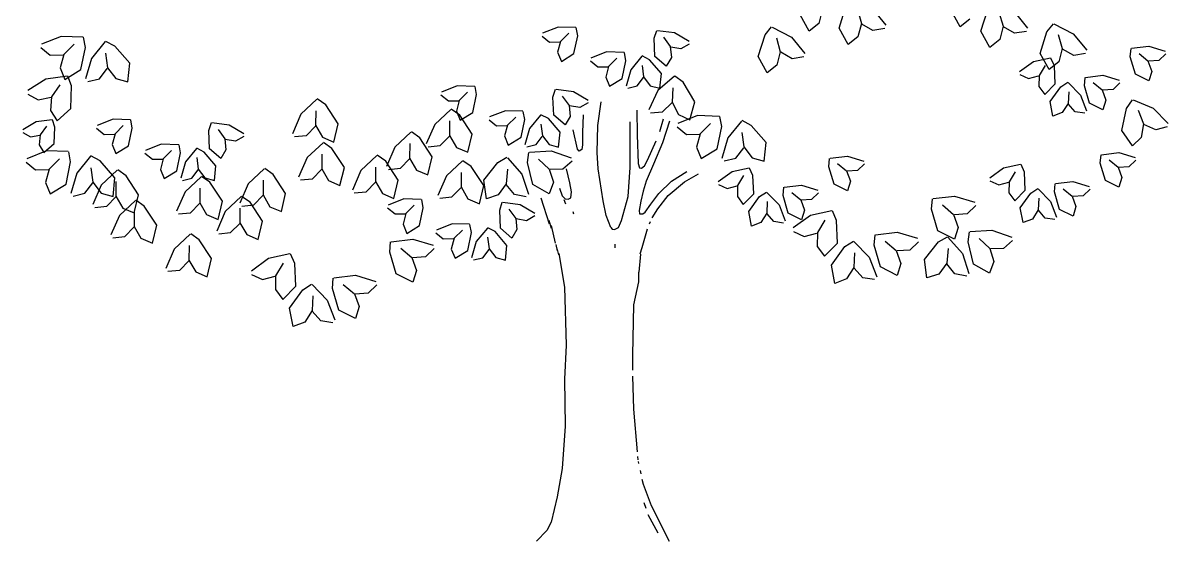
# Model space of a CAD drawing. Header units: metres. Extents: x 93.4 to 104.7, y 71.9 to 86.8.
# Drawn here: x 93.42 to 104.69, y 71.92 to 77.02 of the extents above; entities that cross this region are included whole.
import ezdxf

# ---------------------------------------------------------------- set-up
doc = ezdxf.new("R2010")
doc.units = ezdxf.units.M
doc.header["$LTSCALE"] = 0.5
doc.header["$MEASUREMENT"] = 0
doc.layers.get('0').update_dxf_attribs({"linetype": 'CONTINUOUS'})

msp = doc.modelspace()

# ---------------------------------------------------------------- linework, layer by layer
for p, q in [((101.452, 76.966), (101.519, 77.179)), ((101.156, 76.937), (101.067, 77.097)), ((101.285, 77.145), (101.252, 77.014)), ((101.631, 77.151), (101.67, 77.013)), ((101.78, 77.157), (101.912, 76.996)), ((102.642, 76.98), (102.553, 77.14)), ((102.846, 76.938), (102.913, 77.151)), ((103.024, 77.124), (103.064, 76.986)), ((103.173, 77.13), (103.306, 76.968)), ((98.689, 76.978), (98.534, 76.917)), ((98.861, 76.973), (98.689, 76.978)), ((98.88, 76.891), (98.866, 76.972)), ((100.723, 76.901), (100.787, 76.98)), ((100.792, 76.978), (100.983, 76.879)), ((101.252, 77.014), (101.156, 76.937)), ((101.542, 76.806), (101.452, 76.966)), ((101.67, 77.013), (101.637, 76.882)), ((101.784, 76.943), (101.674, 77.007)), ((101.901, 76.963), (101.784, 76.943)), ((102.737, 77.056), (102.642, 76.98)), ((103.064, 76.986), (103.031, 76.854)), ((103.178, 76.916), (103.067, 76.979)), ((103.495, 76.932), (103.559, 77.011)), ((103.564, 77.01), (103.755, 76.911)), ((93.798, 76.886), (93.604, 76.809)), ((94.013, 76.879), (93.798, 76.886)), ((94.036, 76.778), (94.018, 76.878)), ((94.326, 76.79), (94.236, 76.837)), ((98.529, 76.889), (98.603, 76.83)), ((98.791, 76.916), (98.71, 76.835)), ((98.843, 76.716), (98.88, 76.891)), ((99.631, 76.868), (99.658, 76.945)), ((99.64, 76.689), (99.631, 76.868)), ((99.663, 76.945), (99.833, 76.923)), ((99.723, 76.877), (99.79, 76.785)), ((99.833, 76.923), (99.977, 76.838)), ((100.656, 76.688), (100.723, 76.901)), ((100.834, 76.873), (100.873, 76.735)), ((100.983, 76.879), (101.115, 76.718)), ((101.637, 76.882), (101.542, 76.806)), ((102.935, 76.778), (102.846, 76.938)), ((103.031, 76.854), (102.935, 76.778)), ((103.294, 76.935), (103.178, 76.916)), ((103.428, 76.719), (103.495, 76.932)), ((103.606, 76.905), (103.645, 76.767)), ((103.755, 76.911), (103.887, 76.749)), ((93.598, 76.776), (93.689, 76.701)), ((93.925, 76.808), (93.823, 76.707)), ((93.991, 76.559), (94.036, 76.778)), ((94.232, 76.834), (94.095, 76.667)), ((94.472, 76.621), (94.326, 76.79)), ((98.603, 76.83), (98.705, 76.832)), ((98.71, 76.835), (98.682, 76.73)), ((98.682, 76.73), (98.719, 76.64)), ((99.164, 76.733), (99.008, 76.672)), ((99.336, 76.728), (99.164, 76.733)), ((99.354, 76.646), (99.34, 76.727)), ((99.79, 76.785), (99.801, 76.677)), ((99.895, 76.763), (99.795, 76.781)), ((99.977, 76.81), (99.895, 76.763)), ((100.873, 76.735), (100.84, 76.604)), ((100.988, 76.665), (100.877, 76.729)), ((103.645, 76.767), (103.612, 76.636)), ((103.76, 76.697), (103.649, 76.76)), ((104.316, 76.686), (104.323, 76.767)), ((104.327, 76.769), (104.498, 76.789)), ((104.498, 76.789), (104.658, 76.741)), ((93.689, 76.701), (93.817, 76.703)), ((93.823, 76.707), (93.789, 76.576)), ((94.095, 76.667), (94.038, 76.467)), ((94.235, 76.72), (94.253, 76.578)), ((94.453, 76.438), (94.472, 76.621)), ((98.719, 76.64), (98.843, 76.716)), ((99.004, 76.645), (99.077, 76.585)), ((99.265, 76.671), (99.184, 76.59)), ((99.318, 76.472), (99.354, 76.646)), ((99.511, 76.691), (99.402, 76.558)), ((99.586, 76.656), (99.514, 76.694)), ((99.703, 76.521), (99.586, 76.656)), ((99.751, 76.593), (99.64, 76.689)), ((99.801, 76.677), (99.751, 76.593)), ((100.745, 76.528), (100.656, 76.688)), ((101.104, 76.685), (100.988, 76.665)), ((103.363, 76.635), (103.227, 76.538)), ((103.531, 76.672), (103.363, 76.635)), ((103.517, 76.559), (103.428, 76.719)), ((103.612, 76.636), (103.517, 76.559)), ((103.569, 76.597), (103.535, 76.672)), ((103.876, 76.717), (103.76, 76.697)), ((104.367, 76.515), (104.316, 76.686)), ((104.402, 76.718), (104.49, 76.644)), ((104.49, 76.644), (104.527, 76.542)), ((104.597, 76.649), (104.495, 76.642)), ((104.665, 76.715), (104.597, 76.649)), ((93.789, 76.576), (93.834, 76.463)), ((93.834, 76.463), (93.991, 76.559)), ((94.176, 76.469), (94.252, 76.571)), ((94.253, 76.578), (94.335, 76.471)), ((99.077, 76.585), (99.179, 76.587)), ((99.184, 76.59), (99.156, 76.485)), ((99.402, 76.558), (99.356, 76.397)), ((99.513, 76.601), (99.528, 76.487)), ((99.688, 76.375), (99.703, 76.521)), ((100.84, 76.604), (100.745, 76.528)), ((103.229, 76.51), (103.315, 76.471)), ((103.418, 76.501), (103.416, 76.393)), ((103.477, 76.599), (103.418, 76.501)), ((103.576, 76.419), (103.569, 76.597)), ((103.876, 76.483), (104.046, 76.504)), ((104.046, 76.504), (104.206, 76.456)), ((104.498, 76.449), (104.367, 76.515)), ((104.527, 76.542), (104.498, 76.449)), ((93.646, 76.464), (93.469, 76.353)), ((93.859, 76.495), (93.646, 76.464)), ((93.785, 76.41), (93.704, 76.292)), ((93.9, 76.4), (93.864, 76.495)), ((93.894, 76.177), (93.9, 76.4)), ((94.061, 76.441), (94.176, 76.469)), ((94.335, 76.471), (94.453, 76.438)), ((97.694, 76.399), (97.538, 76.338)), ((97.866, 76.394), (97.694, 76.399)), ((97.884, 76.313), (97.87, 76.393)), ((99.156, 76.485), (99.193, 76.395)), ((99.193, 76.395), (99.318, 76.472)), ((99.374, 76.377), (99.466, 76.399)), ((99.466, 76.399), (99.527, 76.481)), ((99.528, 76.487), (99.594, 76.401)), ((99.594, 76.401), (99.688, 76.375)), ((99.831, 76.493), (99.668, 76.352)), ((99.917, 76.434), (99.836, 76.496)), ((100.031, 76.243), (99.917, 76.434)), ((103.315, 76.471), (103.414, 76.497)), ((103.416, 76.393), (103.474, 76.314)), ((103.474, 76.314), (103.576, 76.419)), ((103.528, 76.246), (103.632, 76.391)), ((103.632, 76.391), (103.701, 76.434)), ((103.704, 76.432), (103.825, 76.309)), ((103.864, 76.401), (103.871, 76.482)), ((103.916, 76.23), (103.864, 76.401)), ((103.95, 76.433), (104.038, 76.359)), ((104.214, 76.43), (104.146, 76.364)), ((93.469, 76.319), (93.573, 76.262)), ((93.573, 76.262), (93.698, 76.287)), ((93.704, 76.292), (93.693, 76.157)), ((97.533, 76.311), (97.607, 76.252)), ((97.795, 76.337), (97.714, 76.256)), ((97.848, 76.138), (97.884, 76.313)), ((98.636, 76.289), (98.662, 76.366)), ((98.644, 76.111), (98.636, 76.289)), ((98.667, 76.366), (98.837, 76.344)), ((98.727, 76.299), (98.795, 76.206)), ((98.837, 76.344), (98.981, 76.259)), ((99.668, 76.352), (99.578, 76.164)), ((99.815, 76.381), (99.809, 76.238)), ((103.71, 76.341), (103.705, 76.227)), ((103.825, 76.309), (103.884, 76.153)), ((104.038, 76.359), (104.075, 76.257)), ((104.146, 76.364), (104.044, 76.357)), ((93.758, 76.054), (93.894, 76.177)), ((96.314, 76.267), (96.157, 76.12)), ((96.402, 76.211), (96.318, 76.27)), ((96.524, 76.024), (96.402, 76.211)), ((97.631, 76.167), (97.474, 76.02)), ((97.607, 76.252), (97.709, 76.253)), ((97.719, 76.111), (97.635, 76.17)), ((97.714, 76.256), (97.686, 76.151)), ((98.795, 76.206), (98.806, 76.098)), ((98.9, 76.185), (98.799, 76.202)), ((98.982, 76.232), (98.9, 76.185)), ((99.076, 76.01), (99.112, 76.243)), ((99.46, 76.161), (99.464, 75.916)), ((99.714, 76.143), (99.807, 76.231)), ((99.809, 76.238), (99.872, 76.118)), ((99.982, 76.066), (100.031, 76.243)), ((103.555, 76.101), (103.528, 76.246)), ((103.705, 76.227), (103.647, 76.136)), ((103.774, 76.145), (103.706, 76.221)), ((104.047, 76.164), (103.916, 76.23)), ((104.075, 76.257), (104.047, 76.164)), ((104.233, 75.959), (104.28, 76.178)), ((104.28, 76.178), (104.338, 76.262)), ((104.343, 76.261), (104.542, 76.179)), ((104.542, 76.179), (104.688, 76.03)), ((93.708, 76.065), (93.552, 76.044)), ((93.693, 76.157), (93.758, 76.054)), ((93.737, 75.994), (93.712, 76.065)), ((94.308, 76.07), (94.152, 76.009)), ((94.48, 76.065), (94.308, 76.07)), ((94.498, 75.984), (94.484, 76.064)), ((96.157, 76.12), (96.073, 75.928)), ((96.302, 76.154), (96.301, 76.011)), ((97.619, 76.054), (97.618, 75.911)), ((97.686, 76.151), (97.723, 76.061)), ((97.841, 75.924), (97.719, 76.111)), ((97.723, 76.061), (97.848, 76.138)), ((98.008, 76.066), (98.081, 76.007)), ((98.168, 76.155), (98.013, 76.093)), ((98.34, 76.149), (98.168, 76.155)), ((98.27, 76.092), (98.189, 76.011)), ((98.322, 75.893), (98.358, 76.068)), ((98.358, 76.068), (98.344, 76.148)), ((98.515, 76.112), (98.406, 75.979)), ((98.591, 76.078), (98.518, 76.115)), ((98.707, 75.942), (98.591, 76.078)), ((98.755, 76.015), (98.644, 76.111)), ((98.806, 76.098), (98.755, 76.015)), ((98.932, 76.113), (98.926, 75.94)), ((99.596, 76.135), (99.714, 76.143)), ((99.686, 75.949), (99.723, 76.074)), ((99.783, 76.053), (99.714, 75.837)), ((100.059, 76.106), (99.864, 76.029)), ((99.872, 76.118), (99.982, 76.066)), ((100.274, 76.099), (100.059, 76.106)), ((100.297, 75.998), (100.279, 76.098)), ((100.492, 76.053), (100.356, 75.887)), ((100.587, 76.01), (100.496, 76.057)), ((103.647, 76.136), (103.555, 76.101)), ((103.868, 76.131), (103.774, 76.145)), ((104.394, 76.16), (104.445, 76.026)), ((93.552, 76.044), (93.422, 75.965)), ((93.422, 75.94), (93.496, 75.898)), ((93.653, 76.003), (93.592, 75.918)), ((93.73, 75.832), (93.737, 75.994)), ((94.147, 75.982), (94.221, 75.922)), ((94.409, 76.008), (94.328, 75.927)), ((94.462, 75.809), (94.498, 75.984)), ((95.25, 75.96), (95.276, 76.037)), ((95.258, 75.781), (95.25, 75.96)), ((95.281, 76.037), (95.451, 76.015)), ((95.341, 75.97), (95.408, 75.877)), ((95.451, 76.015), (95.595, 75.93)), ((96.21, 75.912), (96.3, 76.004)), ((96.301, 76.011), (96.369, 75.893)), ((96.481, 75.846), (96.524, 76.024)), ((97.238, 75.943), (97.081, 75.797)), ((97.326, 75.888), (97.243, 75.946)), ((97.474, 76.02), (97.39, 75.828)), ((98.081, 76.007), (98.184, 76.008)), ((98.189, 76.011), (98.161, 75.907)), ((98.406, 75.979), (98.36, 75.819)), ((98.517, 76.022), (98.532, 75.908)), ((98.692, 75.796), (98.707, 75.942)), ((98.877, 75.777), (98.835, 75.967)), ((98.926, 75.94), (98.926, 75.82)), ((99.07, 75.745), (99.076, 76.01)), ((99.395, 75.596), (99.395, 76.045)), ((99.858, 75.995), (99.95, 75.921)), ((100.186, 76.028), (100.084, 75.927)), ((100.251, 75.779), (100.297, 75.998)), ((100.495, 75.94), (100.514, 75.798)), ((100.733, 75.841), (100.587, 76.01)), ((104.336, 75.808), (104.233, 75.959)), ((104.445, 76.026), (104.424, 75.892)), ((104.566, 75.966), (104.45, 76.02)), ((104.68, 75.997), (104.566, 75.966)), ((93.496, 75.898), (93.588, 75.914)), ((93.592, 75.918), (93.583, 75.82)), ((93.629, 75.744), (93.73, 75.832)), ((94.221, 75.922), (94.323, 75.924)), ((94.328, 75.927), (94.3, 75.822)), ((94.3, 75.822), (94.337, 75.732)), ((94.782, 75.825), (94.627, 75.764)), ((94.954, 75.82), (94.782, 75.825)), ((95.408, 75.877), (95.419, 75.769)), ((95.514, 75.855), (95.413, 75.873)), ((95.596, 75.902), (95.514, 75.855)), ((96.093, 75.9), (96.21, 75.912)), ((96.374, 75.84), (96.217, 75.693)), ((96.369, 75.893), (96.481, 75.846)), ((96.462, 75.784), (96.378, 75.843)), ((97.227, 75.831), (97.226, 75.688)), ((97.448, 75.701), (97.326, 75.888)), ((97.527, 75.812), (97.617, 75.904)), ((97.618, 75.911), (97.686, 75.794)), ((97.798, 75.746), (97.841, 75.924)), ((98.161, 75.907), (98.197, 75.816)), ((98.197, 75.816), (98.322, 75.893)), ((98.47, 75.821), (98.531, 75.902)), ((98.532, 75.908), (98.598, 75.822)), ((98.598, 75.822), (98.692, 75.796)), ((99.464, 75.916), (99.474, 75.634)), ((99.566, 75.667), (99.651, 75.859)), ((99.714, 75.837), (99.626, 75.63)), ((99.95, 75.921), (100.078, 75.923)), ((100.084, 75.927), (100.049, 75.796)), ((100.356, 75.887), (100.299, 75.686)), ((100.714, 75.658), (100.733, 75.841)), ((104.424, 75.892), (104.336, 75.808)), ((93.653, 75.759), (93.459, 75.682)), ((93.583, 75.82), (93.629, 75.744)), ((93.868, 75.752), (93.653, 75.759)), ((93.891, 75.651), (93.874, 75.751)), ((94.182, 75.663), (94.091, 75.71)), ((94.337, 75.732), (94.462, 75.809)), ((94.622, 75.737), (94.695, 75.677)), ((94.884, 75.763), (94.802, 75.682)), ((94.936, 75.564), (94.972, 75.739)), ((94.972, 75.739), (94.958, 75.819)), ((95.129, 75.783), (95.02, 75.65)), ((95.205, 75.748), (95.132, 75.786)), ((95.321, 75.613), (95.205, 75.748)), ((95.369, 75.686), (95.258, 75.781)), ((95.419, 75.769), (95.369, 75.686)), ((96.362, 75.727), (96.361, 75.584)), ((96.584, 75.597), (96.462, 75.784)), ((96.903, 75.713), (96.746, 75.566)), ((96.991, 75.657), (96.908, 75.716)), ((97.081, 75.797), (96.998, 75.605)), ((97.41, 75.8), (97.527, 75.812)), ((97.686, 75.794), (97.798, 75.746)), ((98.378, 75.798), (98.47, 75.821)), ((98.385, 75.644), (98.4, 75.745)), ((98.405, 75.746), (98.62, 75.76)), ((98.62, 75.76), (98.816, 75.69)), ((98.895, 75.756), (98.877, 75.777)), ((98.92, 75.772), (98.895, 75.756)), ((98.926, 75.82), (98.92, 75.772)), ((99.082, 75.582), (99.07, 75.745)), ((100.049, 75.796), (100.095, 75.683)), ((100.095, 75.683), (100.251, 75.779)), ((100.436, 75.688), (100.513, 75.791)), ((100.514, 75.798), (100.596, 75.691)), ((104.021, 75.64), (104.029, 75.721)), ((104.033, 75.722), (104.204, 75.742)), ((104.204, 75.742), (104.364, 75.695)), ((93.453, 75.649), (93.545, 75.574)), ((93.781, 75.681), (93.679, 75.58)), ((93.846, 75.432), (93.891, 75.651)), ((94.087, 75.707), (93.951, 75.54)), ((94.327, 75.494), (94.182, 75.663)), ((94.695, 75.677), (94.797, 75.679)), ((94.802, 75.682), (94.774, 75.577)), ((95.02, 75.65), (94.974, 75.49)), ((95.131, 75.693), (95.146, 75.579)), ((95.306, 75.467), (95.321, 75.613)), ((96.217, 75.693), (96.133, 75.501)), ((96.541, 75.419), (96.584, 75.597)), ((96.891, 75.6), (96.891, 75.457)), ((97.113, 75.47), (96.991, 75.657)), ((97.135, 75.589), (97.224, 75.68)), ((97.226, 75.688), (97.293, 75.57)), ((97.406, 75.523), (97.448, 75.701)), ((97.745, 75.66), (97.588, 75.514)), ((97.833, 75.605), (97.75, 75.663)), ((97.955, 75.418), (97.833, 75.605)), ((97.955, 75.471), (98.095, 75.645)), ((98.095, 75.645), (98.184, 75.696)), ((98.188, 75.692), (98.33, 75.531)), ((98.439, 75.427), (98.385, 75.644)), ((98.495, 75.678), (98.6, 75.58)), ((98.824, 75.657), (98.734, 75.579)), ((99.474, 75.634), (99.488, 75.592)), ((99.506, 75.588), (99.538, 75.613)), ((99.538, 75.613), (99.566, 75.667)), ((99.626, 75.63), (99.552, 75.463)), ((100.322, 75.661), (100.436, 75.688)), ((100.596, 75.691), (100.714, 75.658)), ((101.351, 75.604), (101.358, 75.686)), ((101.402, 75.433), (101.351, 75.604)), ((101.362, 75.687), (101.533, 75.707)), ((101.437, 75.636), (101.525, 75.563)), ((101.533, 75.707), (101.693, 75.659)), ((101.701, 75.633), (101.633, 75.567)), ((103.237, 75.625), (103.069, 75.589)), ((103.275, 75.551), (103.241, 75.625)), ((104.073, 75.469), (104.021, 75.64)), ((104.108, 75.671), (104.196, 75.598)), ((104.196, 75.598), (104.233, 75.496)), ((104.303, 75.603), (104.201, 75.595)), ((104.371, 75.668), (104.303, 75.603)), ((93.545, 75.574), (93.673, 75.576)), ((93.679, 75.58), (93.644, 75.449)), ((93.951, 75.54), (93.893, 75.34)), ((94.09, 75.593), (94.108, 75.451)), ((94.349, 75.57), (94.192, 75.423)), ((94.308, 75.311), (94.327, 75.494)), ((94.437, 75.514), (94.354, 75.573)), ((94.559, 75.327), (94.437, 75.514)), ((94.774, 75.577), (94.811, 75.487)), ((94.811, 75.487), (94.936, 75.564)), ((94.992, 75.469), (95.084, 75.491)), ((95.174, 75.505), (95.017, 75.358)), ((95.084, 75.491), (95.145, 75.573)), ((95.146, 75.579), (95.212, 75.493)), ((95.262, 75.45), (95.178, 75.508)), ((95.212, 75.493), (95.306, 75.467)), ((95.796, 75.583), (95.639, 75.436)), ((95.884, 75.527), (95.801, 75.586)), ((96.006, 75.34), (95.884, 75.527)), ((96.153, 75.473), (96.27, 75.485)), ((96.27, 75.485), (96.359, 75.577)), ((96.361, 75.584), (96.429, 75.467)), ((96.746, 75.566), (96.663, 75.374)), ((97.017, 75.577), (97.135, 75.589)), ((97.293, 75.57), (97.406, 75.523)), ((97.588, 75.514), (97.505, 75.322)), ((97.733, 75.548), (97.733, 75.405)), ((98.189, 75.579), (98.176, 75.436)), ((98.33, 75.531), (98.395, 75.332)), ((98.6, 75.58), (98.64, 75.451)), ((98.734, 75.579), (98.607, 75.576)), ((98.801, 75.445), (98.769, 75.582)), ((99.13, 75.268), (99.082, 75.582)), ((99.377, 75.31), (99.395, 75.596)), ((99.488, 75.592), (99.506, 75.588)), ((99.801, 75.463), (99.954, 75.555)), ((99.931, 75.455), (100.069, 75.534)), ((100.399, 75.553), (100.263, 75.456)), ((100.567, 75.59), (100.399, 75.553)), ((100.512, 75.517), (100.453, 75.419)), ((100.604, 75.516), (100.571, 75.59)), ((100.612, 75.337), (100.604, 75.516)), ((101.525, 75.563), (101.562, 75.461)), ((101.633, 75.567), (101.531, 75.56)), ((103.069, 75.589), (102.933, 75.491)), ((103.183, 75.553), (103.124, 75.455)), ((103.282, 75.373), (103.275, 75.551)), ((104.233, 75.496), (104.204, 75.403)), ((93.644, 75.449), (93.69, 75.336)), ((93.69, 75.336), (93.846, 75.432)), ((94.031, 75.342), (94.108, 75.444)), ((94.108, 75.451), (94.191, 75.344)), ((94.192, 75.423), (94.109, 75.232)), ((94.337, 75.457), (94.337, 75.314)), ((95.162, 75.393), (95.161, 75.249)), ((95.384, 75.263), (95.262, 75.45)), ((95.639, 75.436), (95.556, 75.245)), ((95.785, 75.47), (95.784, 75.327)), ((96.429, 75.467), (96.541, 75.419)), ((96.8, 75.358), (96.889, 75.45)), ((96.891, 75.457), (96.958, 75.34)), ((97.07, 75.292), (97.113, 75.47)), ((97.642, 75.306), (97.731, 75.397)), ((97.733, 75.405), (97.8, 75.287)), ((97.913, 75.239), (97.955, 75.418)), ((97.981, 75.289), (97.955, 75.471)), ((98.176, 75.436), (98.097, 75.326)), ((98.257, 75.33), (98.177, 75.429)), ((98.598, 75.336), (98.439, 75.427)), ((98.64, 75.451), (98.598, 75.336)), ((98.699, 75.392), (98.727, 75.316)), ((98.82, 75.357), (98.801, 75.445)), ((99.552, 75.463), (99.525, 75.364)), ((99.677, 75.339), (99.801, 75.463)), ((99.769, 75.322), (99.931, 75.455)), ((100.265, 75.428), (100.35, 75.389)), ((100.35, 75.389), (100.449, 75.415)), ((100.453, 75.419), (100.452, 75.311)), ((100.9, 75.319), (100.907, 75.401)), ((100.911, 75.402), (101.082, 75.422)), ((101.082, 75.422), (101.242, 75.374)), ((101.533, 75.367), (101.402, 75.433)), ((101.562, 75.461), (101.533, 75.367)), ((102.935, 75.464), (103.021, 75.424)), ((103.021, 75.424), (103.12, 75.45)), ((103.124, 75.455), (103.122, 75.346)), ((103.18, 75.267), (103.282, 75.373)), ((103.338, 75.344), (103.407, 75.388)), ((103.41, 75.385), (103.53, 75.262)), ((103.57, 75.355), (103.577, 75.436)), ((103.581, 75.437), (103.752, 75.457)), ((103.656, 75.386), (103.744, 75.313)), ((103.752, 75.457), (103.912, 75.41)), ((103.92, 75.383), (103.852, 75.318)), ((104.204, 75.403), (104.073, 75.469)), ((93.916, 75.314), (94.031, 75.342)), ((94.191, 75.344), (94.308, 75.311)), ((94.246, 75.216), (94.335, 75.307)), ((94.337, 75.314), (94.404, 75.197)), ((94.528, 75.272), (94.371, 75.125)), ((94.517, 75.149), (94.559, 75.327)), ((94.616, 75.216), (94.533, 75.275)), ((95.017, 75.358), (94.933, 75.167)), ((95.341, 75.084), (95.384, 75.263)), ((95.569, 75.309), (95.412, 75.162)), ((95.657, 75.254), (95.573, 75.312)), ((95.693, 75.229), (95.782, 75.32)), ((95.784, 75.327), (95.851, 75.21)), ((95.964, 75.162), (96.006, 75.34)), ((96.682, 75.346), (96.8, 75.358)), ((96.958, 75.34), (97.07, 75.292)), ((97.17, 75.287), (97.014, 75.225)), ((97.341, 75.281), (97.17, 75.287)), ((97.36, 75.2), (97.346, 75.281)), ((97.524, 75.294), (97.642, 75.306)), ((97.8, 75.287), (97.913, 75.239)), ((98.097, 75.326), (97.981, 75.289)), ((98.372, 75.306), (98.257, 75.33)), ((98.518, 75.298), (98.599, 75.043)), ((98.727, 75.316), (98.755, 75.287)), ((98.743, 75.28), (98.76, 75.239)), ((98.755, 75.287), (98.787, 75.283)), ((98.787, 75.283), (98.811, 75.299)), ((98.811, 75.299), (98.82, 75.357)), ((99.16, 75.122), (99.13, 75.268)), ((99.312, 75.073), (99.377, 75.31)), ((99.501, 75.264), (99.483, 75.172)), ((99.525, 75.364), (99.501, 75.264)), ((99.598, 75.235), (99.677, 75.339)), ((99.668, 75.189), (99.769, 75.322)), ((100.452, 75.311), (100.509, 75.232)), ((100.509, 75.232), (100.612, 75.337)), ((100.563, 75.164), (100.668, 75.309)), ((100.668, 75.309), (100.736, 75.353)), ((100.74, 75.35), (100.86, 75.227)), ((100.745, 75.26), (100.741, 75.145)), ((100.951, 75.148), (100.9, 75.319)), ((100.986, 75.351), (101.074, 75.277)), ((101.074, 75.277), (101.111, 75.176)), ((101.181, 75.282), (101.079, 75.275)), ((101.249, 75.348), (101.181, 75.282)), ((102.36, 75.187), (102.369, 75.289)), ((102.375, 75.29), (102.588, 75.315)), ((102.588, 75.315), (102.788, 75.256)), ((103.122, 75.346), (103.18, 75.267)), ((103.234, 75.199), (103.338, 75.344)), ((103.416, 75.295), (103.411, 75.18)), ((103.53, 75.262), (103.59, 75.106)), ((103.621, 75.184), (103.57, 75.355)), ((103.744, 75.313), (103.781, 75.211)), ((103.852, 75.318), (103.75, 75.31)), ((94.128, 75.203), (94.246, 75.216)), ((94.404, 75.197), (94.517, 75.149)), ((94.516, 75.159), (94.516, 75.016)), ((94.738, 75.029), (94.616, 75.216)), ((94.953, 75.139), (95.07, 75.151)), ((95.07, 75.151), (95.159, 75.242)), ((95.161, 75.249), (95.229, 75.132)), ((95.412, 75.162), (95.328, 74.971)), ((95.557, 75.197), (95.556, 75.053)), ((95.575, 75.216), (95.693, 75.229)), ((95.779, 75.067), (95.657, 75.254)), ((95.851, 75.21), (95.964, 75.162)), ((97.009, 75.198), (97.083, 75.139)), ((97.271, 75.224), (97.19, 75.143)), ((97.324, 75.025), (97.36, 75.2)), ((98.112, 75.177), (98.138, 75.254)), ((98.12, 74.998), (98.112, 75.177)), ((98.143, 75.254), (98.313, 75.232)), ((98.203, 75.186), (98.27, 75.094)), ((98.313, 75.232), (98.457, 75.147)), ((98.832, 75.164), (98.837, 75.14)), ((99.483, 75.172), (99.488, 75.139)), ((99.52, 75.139), (99.543, 75.156)), ((99.543, 75.156), (99.598, 75.235)), ((99.612, 75.102), (99.668, 75.189)), ((100.591, 75.02), (100.563, 75.164)), ((100.86, 75.227), (100.92, 75.071)), ((101.082, 75.082), (100.951, 75.148)), ((101.111, 75.176), (101.082, 75.082)), ((101.38, 75.169), (101.17, 75.123)), ((101.427, 75.076), (101.385, 75.169)), ((102.424, 74.973), (102.36, 75.187)), ((102.468, 75.227), (102.578, 75.135)), ((102.797, 75.223), (102.712, 75.141)), ((103.261, 75.055), (103.234, 75.199)), ((103.411, 75.18), (103.353, 75.089)), ((103.48, 75.099), (103.412, 75.175)), ((103.753, 75.118), (103.621, 75.184)), ((103.781, 75.211), (103.753, 75.118)), ((94.371, 75.125), (94.288, 74.934)), ((95.229, 75.132), (95.341, 75.084)), ((95.465, 74.955), (95.555, 75.046)), ((95.556, 75.053), (95.624, 74.936)), ((95.736, 74.888), (95.779, 75.067)), ((97.083, 75.139), (97.185, 75.14)), ((97.19, 75.143), (97.162, 75.039)), ((97.162, 75.039), (97.199, 74.948)), ((97.644, 75.042), (97.489, 74.98)), ((97.816, 75.037), (97.644, 75.042)), ((97.834, 74.955), (97.82, 75.036)), ((98.27, 75.094), (98.281, 74.986)), ((98.376, 75.072), (98.275, 75.09)), ((98.457, 75.119), (98.376, 75.072)), ((98.623, 74.995), (98.598, 75.074)), ((99.206, 75.006), (99.16, 75.122)), ((99.28, 75.006), (99.312, 75.073)), ((99.488, 75.139), (99.52, 75.139)), ((99.585, 75.041), (99.596, 75.065)), ((100.682, 75.054), (100.591, 75.02)), ((100.741, 75.145), (100.682, 75.054)), ((100.81, 75.063), (100.742, 75.139)), ((100.903, 75.049), (100.81, 75.063)), ((101.17, 75.123), (101, 75.001)), ((101.312, 75.078), (101.238, 74.956)), ((101.436, 74.853), (101.427, 75.076)), ((102.578, 75.135), (102.624, 75.007)), ((102.712, 75.141), (102.585, 75.131)), ((103.353, 75.089), (103.261, 75.055)), ((103.574, 75.084), (103.48, 75.099)), ((94.425, 74.918), (94.514, 75.009)), ((94.516, 75.016), (94.583, 74.899)), ((94.696, 74.851), (94.738, 75.029)), ((95.068, 74.941), (94.911, 74.794)), ((95.156, 74.885), (95.073, 74.944)), ((95.348, 74.943), (95.465, 74.955)), ((95.624, 74.936), (95.736, 74.888)), ((97.199, 74.948), (97.324, 75.025)), ((97.484, 74.953), (97.557, 74.894)), ((97.746, 74.98), (97.664, 74.899)), ((97.798, 74.78), (97.834, 74.955)), ((97.991, 75), (97.882, 74.867)), ((98.066, 74.965), (97.994, 75.003)), ((98.183, 74.83), (98.066, 74.965)), ((98.231, 74.902), (98.12, 74.998)), ((98.281, 74.986), (98.231, 74.902)), ((98.62, 75.024), (98.659, 74.852)), ((99.206, 75.006), (99.22, 74.99)), ((99.22, 74.99), (99.243, 74.986)), ((99.243, 74.986), (99.28, 75.006)), ((99.562, 74.988), (99.512, 74.805)), ((101.002, 74.967), (101.109, 74.918)), ((101.109, 74.918), (101.233, 74.95)), ((101.238, 74.956), (101.236, 74.82)), ((101.796, 74.831), (101.805, 74.932)), ((101.81, 74.934), (102.024, 74.959)), ((102.024, 74.959), (102.224, 74.899)), ((102.588, 74.891), (102.424, 74.973)), ((102.624, 75.007), (102.588, 74.891)), ((102.72, 74.863), (102.734, 74.964)), ((102.739, 74.965), (102.954, 74.98)), ((102.954, 74.98), (103.151, 74.91)), ((94.307, 74.905), (94.425, 74.918)), ((94.583, 74.899), (94.696, 74.851)), ((95.056, 74.829), (95.055, 74.685)), ((95.278, 74.699), (95.156, 74.885)), ((97.03, 74.763), (97.039, 74.864)), ((97.044, 74.866), (97.258, 74.891)), ((97.258, 74.891), (97.458, 74.831)), ((97.557, 74.894), (97.659, 74.896)), ((97.664, 74.899), (97.636, 74.794)), ((97.882, 74.867), (97.836, 74.706)), ((97.993, 74.909), (98.008, 74.796)), ((98.168, 74.684), (98.183, 74.83)), ((98.664, 74.839), (98.678, 74.777)), ((99.246, 74.84), (99.246, 74.804)), ((101.236, 74.82), (101.308, 74.722)), ((101.308, 74.722), (101.436, 74.853)), ((101.375, 74.636), (101.506, 74.818)), ((101.506, 74.818), (101.592, 74.872)), ((101.596, 74.869), (101.747, 74.715)), ((101.86, 74.617), (101.796, 74.831)), ((101.904, 74.87), (102.014, 74.778)), ((102.233, 74.866), (102.148, 74.784)), ((102.29, 74.691), (102.429, 74.865)), ((102.429, 74.865), (102.518, 74.915)), ((102.522, 74.912), (102.664, 74.751)), ((102.773, 74.646), (102.72, 74.863)), ((102.83, 74.897), (102.935, 74.8)), ((103.158, 74.876), (103.069, 74.799)), ((94.911, 74.794), (94.828, 74.603)), ((95.235, 74.52), (95.278, 74.699)), ((95.839, 74.699), (95.67, 74.577)), ((96.049, 74.745), (95.839, 74.699)), ((96.096, 74.652), (96.055, 74.745)), ((97.094, 74.549), (97.03, 74.763)), ((97.138, 74.802), (97.248, 74.71)), ((97.248, 74.71), (97.294, 74.583)), ((97.382, 74.717), (97.254, 74.707)), ((97.467, 74.798), (97.382, 74.717)), ((97.636, 74.794), (97.673, 74.704)), ((97.673, 74.704), (97.798, 74.78)), ((97.854, 74.686), (97.946, 74.708)), ((97.946, 74.708), (98.007, 74.79)), ((98.008, 74.796), (98.074, 74.71)), ((98.074, 74.71), (98.168, 74.684)), ((98.694, 74.738), (98.681, 74.788)), ((98.695, 74.751), (98.749, 74.42)), ((99.496, 74.742), (99.482, 74.566)), ((99.509, 74.806), (99.492, 74.743)), ((101.603, 74.756), (101.597, 74.613)), ((101.747, 74.715), (101.821, 74.52)), ((102.014, 74.778), (102.06, 74.651)), ((102.148, 74.784), (102.021, 74.775)), ((102.523, 74.799), (102.51, 74.656)), ((102.664, 74.751), (102.729, 74.552)), ((102.935, 74.8), (102.974, 74.67)), ((103.069, 74.799), (102.941, 74.796)), ((94.847, 74.575), (94.964, 74.587)), ((94.964, 74.587), (95.054, 74.678)), ((95.055, 74.685), (95.123, 74.568)), ((95.981, 74.654), (95.908, 74.531)), ((96.106, 74.429), (96.096, 74.652)), ((97.294, 74.583), (97.258, 74.467)), ((101.41, 74.456), (101.375, 74.636)), ((101.597, 74.613), (101.524, 74.499)), ((101.684, 74.51), (101.599, 74.606)), ((102.024, 74.534), (101.86, 74.617)), ((102.06, 74.651), (102.024, 74.534)), ((102.315, 74.509), (102.29, 74.691)), ((102.51, 74.656), (102.431, 74.546)), ((102.591, 74.549), (102.511, 74.649)), ((102.932, 74.556), (102.773, 74.646)), ((102.974, 74.67), (102.932, 74.556)), ((95.123, 74.568), (95.235, 74.52)), ((95.672, 74.543), (95.779, 74.493)), ((95.779, 74.493), (95.902, 74.526)), ((95.908, 74.531), (95.906, 74.396)), ((96.466, 74.406), (96.475, 74.508)), ((96.48, 74.509), (96.693, 74.535)), ((96.693, 74.535), (96.893, 74.475)), ((97.258, 74.467), (97.094, 74.549)), ((99.478, 74.472), (99.428, 74.245)), ((99.477, 74.565), (99.479, 74.463)), ((101.524, 74.499), (101.41, 74.456)), ((101.8, 74.493), (101.684, 74.51)), ((102.431, 74.546), (102.315, 74.509)), ((102.707, 74.526), (102.591, 74.549)), ((95.906, 74.396), (95.978, 74.297)), ((95.978, 74.297), (96.106, 74.429)), ((96.045, 74.212), (96.175, 74.393)), ((96.175, 74.393), (96.261, 74.448)), ((96.266, 74.445), (96.416, 74.291)), ((96.53, 74.193), (96.466, 74.406)), ((96.573, 74.446), (96.683, 74.354)), ((96.817, 74.36), (96.69, 74.351)), ((96.902, 74.442), (96.817, 74.36)), ((98.749, 74.42), (98.765, 73.849)), ((96.273, 74.332), (96.267, 74.189)), ((96.416, 74.291), (96.491, 74.096)), ((96.683, 74.354), (96.73, 74.227)), ((99.428, 74.245), (99.42, 73.751)), ((96.08, 74.032), (96.045, 74.212)), ((96.267, 74.189), (96.194, 74.075)), ((96.353, 74.086), (96.268, 74.182)), ((96.694, 74.11), (96.53, 74.193)), ((96.73, 74.227), (96.694, 74.11)), ((96.194, 74.075), (96.08, 74.032)), ((96.47, 74.069), (96.353, 74.086)), ((98.765, 73.849), (98.751, 73.512)), ((99.42, 73.751), (99.42, 73.602)), ((98.751, 73.512), (98.757, 73.05)), ((99.42, 73.544), (99.428, 73.219)), ((99.428, 73.219), (99.464, 72.797)), ((98.757, 73.05), (98.728, 72.634)), ((99.468, 72.752), (99.471, 72.719)), ((99.475, 72.702), (99.479, 72.682)), ((98.728, 72.634), (98.677, 72.355)), ((99.493, 72.616), (99.5, 72.582)), ((99.511, 72.53), (99.522, 72.479)), ((99.522, 72.479), (99.601, 72.271)), ((98.677, 72.355), (98.619, 72.108)), ((99.552, 72.242), (99.535, 72.296)), ((99.601, 72.271), (99.781, 71.92)), ((98.619, 72.108), (98.576, 72.024)), ((99.569, 72.181), (99.668, 72.002)), ((98.576, 72.024), (98.475, 71.92))]:
    msp.add_line(p, q)

doc.saveas('drawing.dxf')
